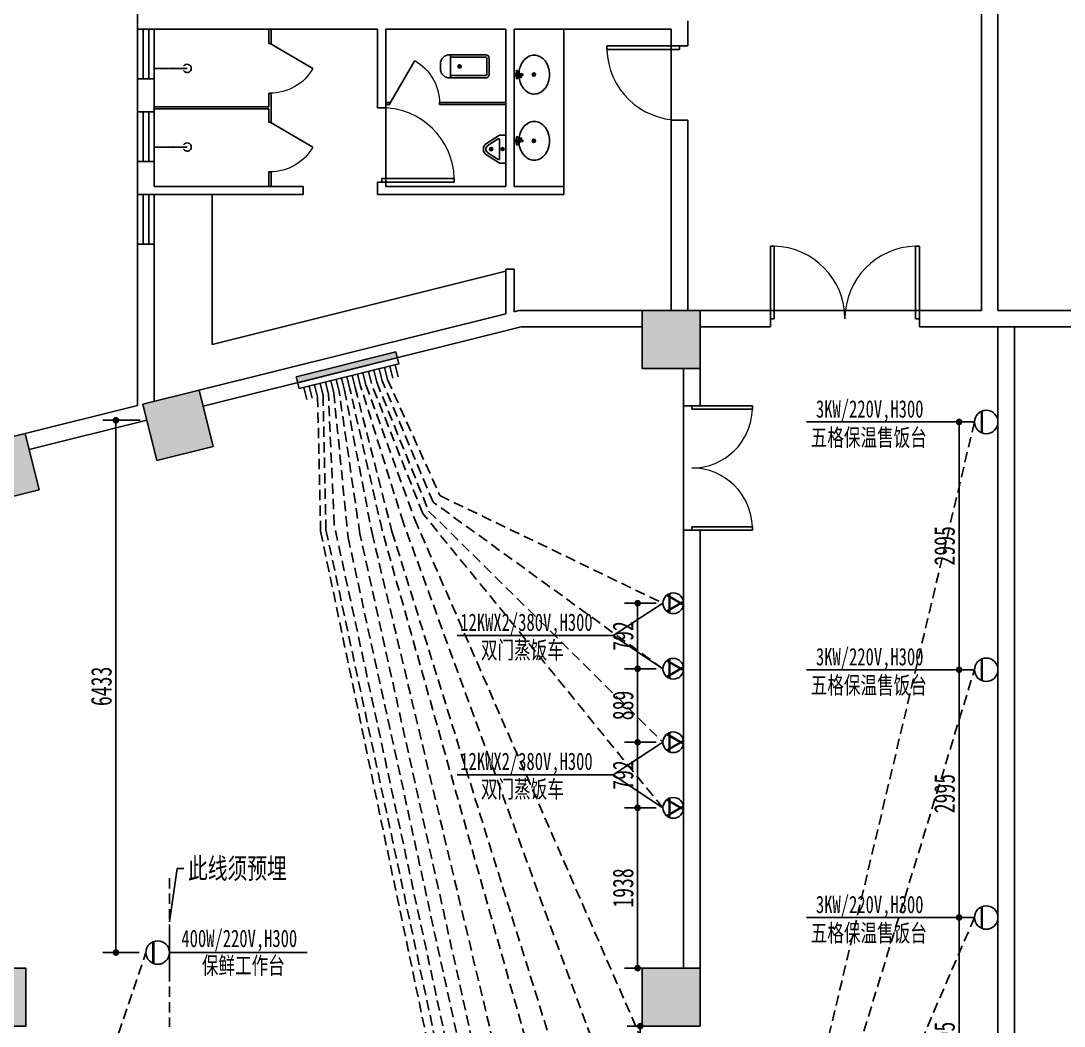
# Model space of a CAD drawing. Header units: inches. Extents: x -584 to 1446124, y -108140 to 99637.
# Drawn here: x 1112512 to 1125124, y 37149 to 49299 of the extents above; entities that cross this region are included whole.
import ezdxf

# ---------------------------------------------------------------- set-up
doc = ezdxf.new("R2010")
doc.units = ezdxf.units.IN
doc.header["$MEASUREMENT"] = 0
doc.linetypes.add('HIDDEN', pattern=[0.375, 0.25, -0.125])
for name, color, linetype in [('COLUMN', 6, 'Continuous'), ('LATRINE', 6, 'Continuous'), ('LVTRY', 6, 'Continuous'), ('WALL', 7, 'Continuous'), ('WINDOW', 3, 'Continuous'), ('供排水', 4, 'Continuous'), ('电位', 1, 'Continuous')]:
    doc.layers.add(name, color=color, linetype=linetype)
doc.styles.get("Standard").update_dxf_attribs({"font": '', "width": 0.7, "height": 250})
doc.styles.add('STYLE4', font='', dxfattribs={"width": 0.7, "height": 180})
doc.styles.get('Standard').set_extended_font_data('NSimSun')
doc.styles.get('STYLE4').set_extended_font_data('NSimSun')
doc.dimstyles.new('电路', dxfattribs={"dimscale": 80, "dimtxt": 2.5, "dimasz": 1, "dimexe": 2, "dimexo": 1, "dimtad": 1, "dimdec": 0, "dimtxsty": 'Standard', "dimblk": 'DOT', "dimcen": 1, "dimclrd": 6, "dimclre": 6, "dimclrt": 6, "dimadec": 0, "dimazin": 0, "dimtfac": 1, "dimtdec": 0, "dimtmove": 0, "dimatfit": 3, "dimfxl": 0, "dimarcsym": 0})

# ---------------------------------------------------------------- blocks, each defined once
blk = doc.blocks.new('_FZH')
at = {"layer": 'WALL'}
blk.add_lwpolyline([(-0.5, -0.5), (0.5, -0.5), (0.5, 0.5), (-0.5, 0.5)], close=True, dxfattribs=at)
blk.add_solid([(-0.5, -0.5), (0.5, -0.5), (-0.5, 0.5), (0.5, 0.5)], dxfattribs=at)
blk = doc.blocks.new('$DorLib2D$00000002')
for p, q in [((-0.5, 0), (-0.5, 0.4875)), ((-0.475, 0.4875), (-0.5, 0.4875)), ((-0.475, 0), (-0.475, 0.4875)), ((0.475, 0), (0.475, 0.4875)), ((0.475, 0.4875), (0.5, 0.4875)), ((0.5, 0), (0.5, 0.4875)), ((-0.5, 0), (-0.475, 0)), ((0.5, 0), (0.475, 0))]:
    blk.add_line(p, q)
at = {"lineweight": 13}
for centre, start, end in [((-0.4875, 0), 0, 88.53072), ((0.4875, 0), 91.46928, 180)]:
    blk.add_arc(centre, 0.4875, start, end, dxfattribs=at)
blk = doc.blocks.new('$lvtry$00000221')
at = {"color": 0}
for p, q in [((-124, -91, 0), (-43, -216, 0)), ((-116, -76, 0), (116, -76, 0)), ((43, -216, 0), (124, -91, 0))]:
    blk.add_line(p, q, dxfattribs=at)
at = {"color": 0, "elevation": 0}
blk.add_lwpolyline([(69, -231, -0.57735), (-69, -231), (-162, -88, -0.145378), (-170, -61), (-170, 0), (170, 0), (170, -61, -0.145378), (162, -88)], format="xyb", close=True, dxfattribs=at)
at = {"color": 0}
for centre, radius in [((0, -38, 0), 17.7), ((0, -177, 0), 20)]:
    blk.add_circle(centre, radius, dxfattribs=at)
for centre, radius, start, end in [((-116, -86, 0), 10, 90, 213.0863), ((116, -86, 0), 10, 326.9137, 90), ((0, -191, 0), 50, 210, 330)]:
    blk.add_arc(centre, radius, start, end, dxfattribs=at)
for p in [(0, -38, 0), (0, -177, 0)]:
    blk.add_point(p, dxfattribs=at)
blk = doc.blocks.new('$DorLib2D$00000001')
for p, q in [((0.45, 0.975), (0.5, 0.975)), ((0.45, 0), (0.45, 0.975)), ((0.5, 0), (0.5, 0.975)), ((0.5, 0), (0.45, 0))]:
    blk.add_line(p, q)
at = {"lineweight": 13}
blk.add_arc((0.475, 0), 0.975, 91.4693, 180, dxfattribs=at)
blk = doc.blocks.new('$lvtry$00000168')
at = {"color": 0}
blk.add_line((0, 0), (0, -395), dxfattribs=at)
blk.add_arc((0, -395), 50, 121.0332, 58.9668, dxfattribs=at)
for p in [(0, 0), (0, -223)]:
    blk.add_point(p, dxfattribs=at)
blk = doc.blocks.new('$lvtry$00000200')
at = {"color": 0}
for p, q in [((-110, -40, 0), (-110, -470, 0)), ((100, -30, 0), (-100, -30, 0)), ((110, -470, 0), (110, -40, 0))]:
    blk.add_line(p, q, dxfattribs=at)
at = {"color": 0, "elevation": 0}
blk.add_lwpolyline([(100, 0), (-100, 0, 0.414214), (-140, -40), (-140, -480, 0.414214), (-30, -590), (30, -590, 0.414214), (140, -480), (140, -40, 0.414214)], format="xyb", close=True, dxfattribs=at)
blk.add_lwpolyline([(140, -470), (-140, -470)], dxfattribs=at)
at = {"color": 0}
blk.add_circle((0, -359, 0), 20, dxfattribs=at)
for centre, start, end in [((-100, -40, 0), 90, 180), ((100, -40, 0), 0, 90)]:
    blk.add_arc(centre, 10, start, end, dxfattribs=at)
for p in [(0, 0), (0, -359, 0)]:
    blk.add_point(p, dxfattribs=at)
blk = doc.blocks.new('$TCHSYS$APDOOR2D')
blk.add_line((0.5, 0), (0, 0.866))
at = {"lineweight": 13}
blk.add_arc((0.5, 0), 1, 120, 180, dxfattribs=at)
blk = doc.blocks.new('$lvtry$00000194')
at = {"color": 0}
for p, q in [((-17, -27), (-17, -17)), ((17, -27), (17, -17))]:
    blk.add_line(p, q, dxfattribs=at)
blk.add_lwpolyline([(14, -39, -0.067374), (92, -53, -0.088152), (166, -93, -0.105269), (218, -155, -0.121685), (235, -224, -0.121685), (218, -292, -0.105269), (166, -355, -0.088152), (92, -394, -0.078966), (0, -409, -0.078966), (-92, -394, -0.088152), (-166, -355, -0.105269), (-218, -292, -0.121685), (-235, -224, -0.121685), (-218, -155, -0.105269), (-166, -93, -0.088152), (-92, -53, -0.059935), (-23, -40, -0.059935)], format="xyb", dxfattribs=at)
for centre, radius in [((0, -27), 16.7), ((0, -221), 20), ((0, -221), 15)]:
    blk.add_circle(centre, radius, dxfattribs=at)
for centre, radius, start, end in [((0, -17), 16.7, 0, 180), ((-40, -17), 10.1, 106.6096, 258.1648), ((-64, 250), 259, 274.7069, 282.3732), ((-75, -197), 173, 71.36, 79.1873), ((-29, -63), 6.77, 155.344, 308.3224), ((-171, 35), 166, 324.8411, 338.1337), ((-171, 35), 170, 324.8411, 331.3523), ((-29, -63), 3.37, 155.344, 308.3224), ((100, -178), 170, 132.3141, 138.8253), ((100, -178), 166, 125.5327, 138.8253), ((-12, -42), 10.6, 201.8924, 261.774), ((-381, -99), 372, 2.3982, 6.7627), ((0, -80), 9.9, 201.7837, 338.2163), ((64, 250), 259, 257.6268, 265.2931), ((381, -99), 372, 170.1008, 177.6018), ((75, -197), 173, 100.8127, 110.4191), ((40, -17), 10.1, 281.8352, 73.3904)]:
    blk.add_arc(centre, radius, start, end, dxfattribs=at)
for p in [(0, -27), (0, -221)]:
    blk.add_point(p, dxfattribs=at)
blk = doc.blocks.new('$TCHSYS$WIN2D')
for p, q in [((-0.5, 0.5), (0.5, 0.5)), ((-0.5, 0.5), (-0.5, -0.5)), ((0.5, 0.5), (0.5, -0.5)), ((0.5, 0.167), (-0.5, 0.167)), ((0.5, -0.167), (-0.5, -0.167)), ((-0.5, -0.5), (0.5, -0.5))]:
    blk.add_line(p, q)
blk = doc.blocks.new('A$C3BCC7316')
at = {"layer": '电位'}
for p, q in [((99, 215), (404, 215)), ((104, 226), (399, 226)), ((0, 0), (503, 0))]:
    blk.add_line(p, q, dxfattribs=at)
blk.add_circle((252, 161), 161, dxfattribs=at)
blk = doc.blocks.new('_DOT')
at = {"color": 0, "linetype": 'ByBlock'}
blk.add_line((-0.5, 0), (-1, 0), dxfattribs=at)
at = {"color": 0, "linetype": 'ByBlock', "const_width": 0.5}
blk.add_lwpolyline([(-0.25, 0, 1), (0.25, 0, 1)], format="xyb", close=True, dxfattribs=at)
blk = doc.blocks.new('A$C14B745F9')
at = {"layer": '电位'}
for p, q in [((0, 503), (0, 0)), ((1, 233), (257, 381)), ((3, 222), (266, 374)), ((215, 404), (215, 99)), ((226, 399), (226, 104)), ((257, 122), (1, 270)), ((266, 129), (3, 281))]:
    blk.add_line(p, q, dxfattribs=at)
blk.add_circle((161, 252), 161, dxfattribs=at)
blk = doc.blocks.new('A$C45DF5A34')
at = {"layer": '电位', "color": 4, "rotation": 90}
blk.add_blockref('A$C14B745F9', (503, 0), dxfattribs=at)
blk = doc.blocks.new('A$C719F3E81')
at = {"layer": '电位', "color": 4, "rotation": 180}
blk.add_blockref('A$C45DF5A34', (503, 323), dxfattribs=at)
blk = doc.blocks.new('A$C2F906CB9')
at = {"layer": '电位', "color": 1, "ltscale": 400}
blk.add_blockref('A$C719F3E81', (0, 0), dxfattribs=at)
blk = doc.blocks.new('A$C6BFE34A6')
at = {"layer": '电位', "xscale": 0.777089783281734, "yscale": 0.777089783281734, "zscale": 0.777089783281734}
blk.add_blockref('A$C2F906CB9', (0, 0), dxfattribs=at)
blk = doc.blocks.new('A$C67150746')
at = {"layer": '供排水', "color": 1, "rotation": 270}
blk.add_blockref('A$C6BFE34A6', (0, 391), dxfattribs=at)
blk = doc.blocks.new('A$C51460DDB')
at = {"layer": '电位', "linetype": 'ByBlock', "xscale": -1}
blk.add_blockref('A$C67150746', (251, 0), dxfattribs=at)
blk = doc.blocks.new('A$C75EF68A1')
at = {"layer": 'WALL', "color": 5, "rotation": 180}
blk.add_blockref('A$C51460DDB', (251, 391), dxfattribs=at)
blk = doc.blocks.new('A$C776A0E82')
at = {"layer": '电位', "color": 6}
blk.add_blockref('A$C75EF68A1', (0, 0), dxfattribs=at)
blk = doc.blocks.new('A$C12B31555')
at = {"layer": '电位', "color": 6, "rotation": 270}
blk.add_blockref('A$C776A0E82', (0, 251), dxfattribs=at)
blk = doc.blocks.new('A$C380528E4')
at = {"layer": '电位', "color": 6, "rotation": 180}
blk.add_blockref('A$C12B31555', (391, 251), dxfattribs=at)
blk = doc.blocks.new('*D386')
at = {"layer": 'Defpoints', "color": 0, "transparency": 16777216}
for p in [(1113661, 44471), (1114036, 44471), (1114024, 38038)]:
    blk.add_point(p, dxfattribs=at)
at = {"layer": '电位', "color": 6, "lineweight": -2, "transparency": 16777216}
for p, q in [((1113956, 44471), (1113501, 44471)), ((1113661, 38118), (1113661, 44391)), ((1113944, 38038), (1113501, 38038))]:
    blk.add_line(p, q, dxfattribs=at)
at = {"layer": '电位', "color": 6, "lineweight": -2, "transparency": 16777216, "xscale": 80, "yscale": 80, "zscale": 80}
for p, rotation in [((1113661, 44471), 90), ((1113661, 38038), 270)]:
    blk.add_blockref('_DOT', p, dxfattribs=dict(at, rotation=rotation))
at = {"layer": '电位', "color": 6, "transparency": 16777216, "insert": (1113486, 41255), "char_height": 250, "attachment_point": 5, "rotation": 90}
blk.add_mtext('6433', dxfattribs=at)
blk = doc.blocks.new('*D395')
at = {"layer": 'Defpoints', "color": 0, "transparency": 16777216}
for p in [(1123854, 38462), (1124040, 38462), (1124040, 35467)]:
    blk.add_point(p, dxfattribs=at)
at = {"layer": '电位', "color": 6, "lineweight": -2, "transparency": 16777216}
for p, q in [((1123960, 38462), (1123694, 38462)), ((1123854, 35547), (1123854, 38382)), ((1123960, 35467), (1123694, 35467))]:
    blk.add_line(p, q, dxfattribs=at)
at = {"layer": '电位', "color": 6, "lineweight": -2, "transparency": 16777216, "xscale": 80, "yscale": 80, "zscale": 80}
for p, rotation in [((1123854, 38462), 90), ((1123854, 35467), 270)]:
    blk.add_blockref('_DOT', p, dxfattribs=dict(at, rotation=rotation))
at = {"layer": '电位', "color": 6, "transparency": 16777216, "insert": (1123679, 36964), "char_height": 250, "attachment_point": 5, "rotation": 90}
blk.add_mtext('2995', dxfattribs=at)
blk = doc.blocks.new('*D396')
at = {"layer": 'Defpoints', "color": 0, "transparency": 16777216}
for p in [(1123854, 41456), (1124040, 41456), (1124040, 38462)]:
    blk.add_point(p, dxfattribs=at)
at = {"layer": '电位', "color": 6, "lineweight": -2, "transparency": 16777216}
for p, q in [((1123960, 41456), (1123694, 41456)), ((1123854, 38542), (1123854, 41376)), ((1123960, 38462), (1123694, 38462))]:
    blk.add_line(p, q, dxfattribs=at)
at = {"layer": '电位', "color": 6, "lineweight": -2, "transparency": 16777216, "xscale": 80, "yscale": 80, "zscale": 80}
for p, rotation in [((1123854, 41456), 90), ((1123854, 38462), 270)]:
    blk.add_blockref('_DOT', p, dxfattribs=dict(at, rotation=rotation))
at = {"layer": '电位', "color": 6, "transparency": 16777216, "insert": (1123679, 39959), "char_height": 250, "attachment_point": 5, "rotation": 90}
blk.add_mtext('2995', dxfattribs=at)
blk = doc.blocks.new('*D397')
at = {"layer": 'Defpoints', "color": 0, "transparency": 16777216}
for p in [(1123854, 44451), (1124040, 44451), (1124040, 41456)]:
    blk.add_point(p, dxfattribs=at)
at = {"layer": '电位', "color": 6, "lineweight": -2, "transparency": 16777216}
for p, q in [((1123960, 44451), (1123694, 44451)), ((1123854, 41536), (1123854, 44371)), ((1123960, 41456), (1123694, 41456))]:
    blk.add_line(p, q, dxfattribs=at)
at = {"layer": '电位', "color": 6, "lineweight": -2, "transparency": 16777216, "xscale": 80, "yscale": 80, "zscale": 80}
for p, rotation in [((1123854, 44451), 90), ((1123854, 41456), 270)]:
    blk.add_blockref('_DOT', p, dxfattribs=dict(at, rotation=rotation))
at = {"layer": '电位', "color": 6, "transparency": 16777216, "insert": (1123679, 42954), "char_height": 250, "attachment_point": 5, "rotation": 90}
blk.add_mtext('2995', dxfattribs=at)
blk = doc.blocks.new('*D414')
at = {"layer": 'Defpoints', "color": 0, "transparency": 16777216}
for p in [(1120273, 42260), (1119968, 41468), (1120273, 41468)]:
    blk.add_point(p, dxfattribs=at)
at = {"layer": '电位', "color": 6, "lineweight": -2, "transparency": 16777216}
for p, q in [((1120193, 42260), (1119808, 42260)), ((1119968, 42180), (1119968, 41548)), ((1120193, 41468), (1119808, 41468))]:
    blk.add_line(p, q, dxfattribs=at)
at = {"layer": '电位', "color": 6, "lineweight": -2, "transparency": 16777216, "xscale": 80, "yscale": 80, "zscale": 80}
for p, rotation in [((1119968, 42260), 90), ((1119968, 41468), 270)]:
    blk.add_blockref('_DOT', p, dxfattribs=dict(at, rotation=rotation))
at = {"layer": '电位', "color": 6, "transparency": 16777216, "insert": (1119793, 41864), "char_height": 250, "attachment_point": 5, "rotation": 90}
blk.add_mtext('792', dxfattribs=at)
blk = doc.blocks.new('*D415')
at = {"layer": 'Defpoints', "color": 0, "transparency": 16777216}
for p in [(1120273, 41468), (1119968, 40579), (1120273, 40579)]:
    blk.add_point(p, dxfattribs=at)
at = {"layer": '电位', "color": 6, "lineweight": -2, "transparency": 16777216}
for p, q in [((1120193, 41468), (1119808, 41468)), ((1119968, 41388), (1119968, 40659)), ((1120193, 40579), (1119808, 40579))]:
    blk.add_line(p, q, dxfattribs=at)
at = {"layer": '电位', "color": 6, "lineweight": -2, "transparency": 16777216, "xscale": 80, "yscale": 80, "zscale": 80}
for p, rotation in [((1119968, 41468), 90), ((1119968, 40579), 270)]:
    blk.add_blockref('_DOT', p, dxfattribs=dict(at, rotation=rotation))
at = {"layer": '电位', "color": 6, "transparency": 16777216, "insert": (1119793, 41024), "char_height": 250, "attachment_point": 5, "rotation": 90}
blk.add_mtext('889', dxfattribs=at)
blk = doc.blocks.new('*D416')
at = {"layer": 'Defpoints', "color": 0, "transparency": 16777216}
for p in [(1120273, 40579), (1119968, 39787), (1120273, 39787)]:
    blk.add_point(p, dxfattribs=at)
at = {"layer": '电位', "color": 6, "lineweight": -2, "transparency": 16777216}
for p, q in [((1120193, 40579), (1119808, 40579)), ((1119968, 40499), (1119968, 39867)), ((1120193, 39787), (1119808, 39787))]:
    blk.add_line(p, q, dxfattribs=at)
at = {"layer": '电位', "color": 6, "lineweight": -2, "transparency": 16777216, "xscale": 80, "yscale": 80, "zscale": 80}
for p, rotation in [((1119968, 40579), 90), ((1119968, 39787), 270)]:
    blk.add_blockref('_DOT', p, dxfattribs=dict(at, rotation=rotation))
at = {"layer": '电位', "color": 6, "transparency": 16777216, "insert": (1119793, 40183), "char_height": 250, "attachment_point": 5, "rotation": 90}
blk.add_mtext('792', dxfattribs=at)
blk = doc.blocks.new('*D417')
at = {"layer": 'Defpoints', "color": 0, "transparency": 16777216}
for p in [(1120273, 39787), (1119968, 37849), (1120240, 37849)]:
    blk.add_point(p, dxfattribs=at)
at = {"layer": '电位', "color": 6, "lineweight": -2, "transparency": 16777216}
for p, q in [((1120193, 39787), (1119808, 39787)), ((1119968, 39707), (1119968, 37929)), ((1120160, 37849), (1119808, 37849))]:
    blk.add_line(p, q, dxfattribs=at)
at = {"layer": '电位', "color": 6, "lineweight": -2, "transparency": 16777216, "xscale": 80, "yscale": 80, "zscale": 80}
for p, rotation in [((1119968, 39787), 90), ((1119968, 37849), 270)]:
    blk.add_blockref('_DOT', p, dxfattribs=dict(at, rotation=rotation))
at = {"layer": '电位', "color": 6, "transparency": 16777216, "insert": (1119793, 38818), "char_height": 250, "attachment_point": 5, "rotation": 90}
blk.add_mtext('1938', dxfattribs=at)
blk = doc.blocks.new('*D776')
at = {"layer": 'Defpoints', "color": 0, "transparency": 16777216}
for p in [(1120000, 37149), (1120240, 37149), (1120240, 36474)]:
    blk.add_point(p, dxfattribs=at)
at = {"layer": '电位', "color": 6, "lineweight": -2, "transparency": 16777216}
for p, q in [((1120160, 37149), (1119840, 37149)), ((1120000, 36554), (1120000, 37069)), ((1120160, 36474), (1119840, 36474))]:
    blk.add_line(p, q, dxfattribs=at)
at = {"layer": '电位', "color": 6, "lineweight": -2, "transparency": 16777216, "xscale": 80, "yscale": 80, "zscale": 80}
for p, rotation in [((1120000, 37149), 90), ((1120000, 36474), 270)]:
    blk.add_blockref('_DOT', p, dxfattribs=dict(at, rotation=rotation))
at = {"layer": '电位', "color": 6, "transparency": 16777216, "insert": (1119825, 36811), "char_height": 250, "attachment_point": 5, "rotation": 90}
blk.add_mtext('675', dxfattribs=at)

msp = doc.modelspace()

# ---------------------------------------------------------------- hatches: boundary and pattern name
at = {"layer": '电位'}
msp.add_hatch(color=256, dxfattribs=at).paths.add_polyline_path([(1115840.5, 44997.6), (1115858.5, 44925.5), (1117061.3, 45225.4), (1117043.3, 45297.5)])

# ---------------------------------------------------------------- linework, layer by layer
at = {"layer": 'LATRINE'}
for p, q in [((1115511.4, 49198.6), (1115511.4, 49023.6)), ((1115536.4, 49198.6), (1115511.4, 49198.6)), ((1115536.4, 49023.6), (1115536.4, 49198.6)), ((1115511.4, 49023.6), (1115536.4, 49023.6)), ((1115536.4, 48423.6), (1115511.4, 48423.6)), ((1115511.4, 48423.6), (1115511.4, 48261.1)), ((1115536.4, 48248.6), (1115536.4, 48423.6)), ((1116973.9, 48311.1), (1116923.9, 48311.1)), ((1116973.9, 48286.1), (1116973.9, 48311.1)), ((1118373.9, 48311.1), (1117573.9, 48311.1)), ((1117573.9, 48311.1), (1117573.9, 48286.1)), ((1114123.9, 48261.1), (1115511.4, 48261.1)), ((1114123.9, 48236.1), (1115511.4, 48236.1)), ((1115511.4, 48236.1), (1115511.4, 48073.6)), ((1115536.4, 48073.6), (1115536.4, 48248.6)), ((1116923.9, 48286.1), (1116973.9, 48286.1)), ((1117573.9, 48286.1), (1118373.9, 48286.1)), ((1115511.4, 48073.6), (1115536.4, 48073.6)), ((1115536.4, 47473.6), (1115511.4, 47473.6)), ((1115511.4, 47473.6), (1115511.4, 47298.6)), ((1115536.4, 47298.6), (1115536.4, 47473.6))]:
    msp.add_line(p, q, dxfattribs=at)
at = {"layer": 'LVTRY'}
for p, q in [((1114823.9, 47198.6), (1114823.9, 45388.9)), ((1114823.9, 45388.9), (1118373.9, 46274.1))]:
    msp.add_line(p, q, dxfattribs=at)
msp.add_lwpolyline([(1118473.9, 49198.6), (1118473.9, 47298.6), (1119073.9, 47298.6), (1119073.9, 49198.6)], close=True, dxfattribs=at)
at = {"layer": 'WALL'}
for p, q in [((1124123.9, 51798.6), (1124123.9, 45798.6)), ((1124323.9, 45798.6), (1124323.9, 51798.6)), ((1113923.9, 49598.6), (1113923.9, 49298.6)), ((1113923.9, 49298.6), (1113923.9, 49198.6)), ((1113923.9, 49198.6), (1114123.9, 49198.6)), ((1114123.9, 49198.6), (1115423.9, 49198.6)), ((1115423.9, 49198.6), (1116823.9, 49198.6)), ((1116823.9, 49198.6), (1116823.9, 48298.6)), ((1116923.9, 49198.6), (1116923.9, 48298.6)), ((1116923.9, 49198.6), (1117873.9, 49198.6)), ((1117873.9, 49198.6), (1118373.9, 49198.6)), ((1118373.9, 49198.6), (1118373.9, 48298.6)), ((1118473.9, 49198.6), (1120373.9, 49198.6)), ((1118473.9, 49198.6), (1118473.9, 48298.6)), ((1120373.9, 49198.6), (1120373.9, 48998.6)), ((1120573.9, 48998.6), (1120573.9, 49298.6)), ((1120373.9, 48998.6), (1120573.9, 48998.6)), ((1114123.9, 48598.6), (1113923.9, 48598.6)), ((1113923.9, 48598.6), (1113923.9, 48248.6)), ((1114123.9, 48248.6), (1114123.9, 48598.6)), ((1113923.9, 48248.6), (1113923.9, 48198.6)), ((1113923.9, 48198.6), (1114123.9, 48198.6)), ((1114123.9, 48198.6), (1114123.9, 48248.6)), ((1116823.9, 48298.6), (1116823.9, 48248.6)), ((1116823.9, 48248.6), (1116923.9, 48248.6)), ((1116923.9, 48248.6), (1116923.9, 48298.6)), ((1118373.9, 48298.6), (1118373.9, 47298.6)), ((1118473.9, 48298.6), (1118473.9, 47298.6)), ((1120573.9, 48098.6), (1120373.9, 48098.6)), ((1120373.9, 48098.6), (1120373.9, 45798.6)), ((1120573.9, 45798.6), (1120573.9, 48098.6)), ((1114123.9, 47598.6), (1113923.9, 47598.6)), ((1113923.9, 47598.6), (1113923.9, 47298.6)), ((1114123.9, 47298.6), (1114123.9, 47598.6)), ((1113923.9, 47298.6), (1113923.9, 47198.6)), ((1114123.9, 47298.6), (1115523.9, 47298.6)), ((1115523.9, 47298.6), (1115923.9, 47298.6)), ((1115923.9, 47298.6), (1115923.9, 47198.6)), ((1116923.9, 47348.6), (1116823.9, 47348.6)), ((1116823.9, 47348.6), (1116823.9, 47198.6)), ((1116923.9, 47298.6), (1116923.9, 47348.6)), ((1116923.9, 47298.6), (1118373.9, 47298.6)), ((1118473.9, 47298.6), (1119073.9, 47298.6)), ((1119073.9, 47298.6), (1119073.9, 47198.6)), ((1113923.9, 47198.6), (1114123.9, 47198.6)), ((1114123.9, 47198.6), (1115523.9, 47198.6)), ((1115523.9, 47198.6), (1115923.9, 47198.6)), ((1116823.9, 47198.6), (1118373.9, 47198.6)), ((1118373.9, 47198.6), (1119073.9, 47198.6)), ((1114123.9, 46598.6), (1113923.9, 46598.6)), ((1113923.9, 46598.6), (1113923.9, 44649.2)), ((1114123.9, 44699.1), (1114123.9, 46598.6)), ((1118373.9, 46298.6), (1118373.9, 45758.7)), ((1118473.9, 46298.6), (1118373.9, 46298.6)), ((1118473.9, 46298.6), (1118473.9, 45783.7)), ((1118533.6, 45798.6), (1118473.9, 45783.7)), ((1118533.6, 45798.6), (1120023.9, 45798.6)), ((1121573.9, 45798.6), (1120723.9, 45798.6)), ((1121573.9, 45598.6), (1121573.9, 45798.6)), ((1124123.9, 45798.6), (1123373.9, 45798.6)), ((1123373.9, 45798.6), (1123373.9, 45598.6)), ((1124323.9, 45798.6), (1127873.9, 45798.6)), ((1118373.9, 45758.7), (1114666.4, 44834.4)), ((1118398, 45558.7), (1114714.8, 44640.3)), ((1118558.1, 45598.6), (1118398, 45558.7)), ((1118558.1, 45598.6), (1120023.9, 45598.6)), ((1120723.9, 45598.6), (1121573.9, 45598.6)), ((1123373.9, 45598.6), (1124223.9, 45598.6)), ((1124223.9, 45598.6), (1127873.9, 45598.6)), ((1120523.9, 45098.6), (1120523.9, 44644.1)), ((1120723.9, 44644.1), (1120723.9, 45098.6)), ((1113923.9, 44649.2), (1112563.4, 44310)), ((1120523.9, 44644.1), (1120723.9, 44644.1)), ((1114035.6, 44471), (1112611.8, 44116)), ((1120723.9, 43144.1), (1120523.9, 43144.1)), ((1120523.9, 43144.1), (1120523.9, 37848.6)), ((1120723.9, 37848.6), (1120723.9, 43144.1))]:
    msp.add_line(p, q, dxfattribs=at)
at = {"layer": 'WALL', "color": 3}
for p, q in [((1124323.9, 45598.6), (1124323.9, 16598.6)), ((1124323.9, 16598.6), (1124323.9, 45598.6)), ((1124523.9, 16398.6), (1124523.9, 45598.6))]:
    msp.add_line(p, q, dxfattribs=at)
at = {"layer": 'WINDOW'}
for p, q in [((1120373.9, 48098.6), (1120373.9, 48998.6)), ((1116923.9, 48248.6), (1116923.9, 47348.6)), ((1121573.9, 45798.6), (1123373.9, 45798.6)), ((1120523.9, 43144.1), (1120523.9, 44644.1))]:
    msp.add_line(p, q, dxfattribs=at)
at = {"layer": '供排水', "color": 5, "linetype": 'HIDDEN', "ltscale": 500}
msp.add_line((1114307.9, 38938.4), (1114307.9, 37138.4), dxfattribs=at)
at = {"layer": '电位'}
for p, q in [((1115858.5, 44925.5), (1117061.3, 45225.4)), ((1116582.7, 45029.4), (1116619, 44883.9)), ((1116647.6, 45045.6), (1116683.9, 44900.1)), ((1116712.5, 45061.8), (1116748.8, 44916.2)), ((1116777.4, 45078), (1116813.7, 44932.4)), ((1116842.3, 45094.1), (1116878.6, 44948.6)), ((1116907.2, 45110.3), (1116943.4, 44964.8)), ((1116972.1, 45126.5), (1117008.3, 44981)), ((1117036.9, 45142.7), (1117073.2, 44997.1)), ((1116063.5, 44900), (1116099.8, 44754.4)), ((1116128.4, 44916.2), (1116164.7, 44770.6)), ((1116193.3, 44932.3), (1116229.6, 44786.8)), ((1116258.2, 44948.5), (1116294.5, 44803)), ((1116323.1, 44964.7), (1116359.4, 44819.2)), ((1116388, 44980.9), (1116424.3, 44835.3)), ((1116452.9, 44997.1), (1116489.2, 44851.5)), ((1116517.8, 45013.2), (1116554.1, 44867.7)), ((1115933.7, 44867.6), (1115970, 44722.1)), ((1115998.6, 44883.8), (1116034.9, 44738.3))]:
    msp.add_line(p, q, dxfattribs=at)
at = {"layer": '电位', "linetype": 'HIDDEN', "ltscale": 500}
for p, q in [((1116683.9, 44900.1), (1117272.8, 43273.8)), ((1117370.8, 43345.1), (1116748.8, 44916.2)), ((1116813.7, 44932.4), (1117441.7, 43373.8)), ((1117497.8, 43479.7), (1116878.6, 44948.6)), ((1116943.4, 44964.8), (1117578.6, 43560.4)), ((1116299.8, 43209.2), (1116229.6, 44786.8)), ((1116294.5, 44803), (1116467.7, 43055.5)), ((1116609.8, 43098), (1116359.4, 44819.2)), ((1116424.3, 44835.3), (1116757.6, 43107.3)), ((1116878.2, 43145.2), (1116489.2, 44851.5)), ((1116554.1, 44867.7), (1116998.4, 43126.9)), ((1117138.3, 43226.2), (1116619, 44883.9)), ((1116099.8, 44754.4), (1116135.8, 43130)), ((1116164.7, 44770.6), (1116200.7, 43146.2)), ((1124039.9, 44451), (1120948.2, 31415.6)), ((1117578.6, 43560.4), (1120273.1, 42260.4)), ((1120273.1, 41467.9), (1117497.8, 43479.7)), ((1117272.8, 43273.8), (1120239.9, 36473.6)), ((1120273.1, 39787), (1117370.8, 43345.1)), ((1117441.7, 43373.8), (1120273.1, 40579.4)), ((1116200.7, 43146.2), (1120273.6, 24151.4)), ((1120273.1, 24874.9), (1116299.8, 43209.2)), ((1120239.9, 31223.6), (1116878.2, 43145.2)), ((1120239.9, 34723.6), (1117138.3, 43226.2)), ((1116135.8, 43130), (1120273.6, 23359)), ((1116467.7, 43055.5), (1120273.1, 25667.3)), ((1120239.9, 26723.6), (1116609.8, 43098)), ((1116757.6, 43107.3), (1120239.9, 28473.6)), ((1116998.4, 43126.9), (1120159.9, 32973.6)), ((1120948.2, 31348.7), (1124039.9, 41456.3)), ((1124039.9, 38461.6), (1120948.2, 31281.8)), ((1111694.8, 31204), (1114023.9, 38038.4))]:
    msp.add_line(p, q, dxfattribs=at)
at = {"layer": '电位', "color": 4}
for p, q in [((1122010.2, 44451), (1124039.9, 44451)), ((1120273.1, 42260.4), (1119672.9, 41867.9)), ((1117786.4, 41867.9), (1119672.9, 41867.9)), ((1119672.9, 41867.9), (1120273.1, 41467.9)), ((1122010.2, 41456.3), (1124039.9, 41456.3)), ((1120273.1, 40579.4), (1119672.9, 40186.9)), ((1117786.4, 40186.9), (1119672.9, 40186.9)), ((1119672.9, 40186.9), (1120273.1, 39787)), ((1122010.2, 38461.6), (1124039.9, 38461.6)), ((1114307.9, 38038.4), (1115972.3, 38038.4))]:
    msp.add_line(p, q, dxfattribs=at)
at = {"layer": '电位'}
msp.add_lwpolyline([(1115840.5, 44997.6), (1115876.5, 44853.4), (1117079.3, 45153.2), (1117043.3, 45297.5)], close=True, dxfattribs=at)

# ---------------------------------------------------------------- block references
at = {"layer": 'COLUMN', "xscale": 700, "yscale": 700, "zscale": 700}
for p in [(1120373.9, 45448.6), (1112223.9, 37498.6), (1120373.9, 37498.6)]:
    msp.add_blockref('_FZH', p, dxfattribs=at)
at = {"layer": 'COLUMN'}
for p, xscale, yscale, zscale, rotation in [((1114411.5, 44410.1), 699.9999999998895, 699.9999999998836, 699.9999999998895, 14.00000000002525), ((1112308.5, 43885.8), 699.9999999996636, 700, 700.0000000000025, 14.00000000002986)]:
    msp.add_blockref('_FZH', p, dxfattribs=dict(at, xscale=xscale, yscale=yscale, zscale=zscale, rotation=rotation))
at = {"layer": 'LATRINE', "xscale": 600, "yscale": -600, "zscale": 25}
for p, rotation in [((1115523.9, 48723.6), 90), ((1115523.9, 47773.6), 90.00000000002223)]:
    msp.add_blockref('$TCHSYS$APDOOR2D', p, dxfattribs=dict(at, rotation=rotation))
at = {"layer": 'LATRINE', "xscale": -600, "yscale": 600, "zscale": 25}
msp.add_blockref('$TCHSYS$APDOOR2D', (1117273.9, 48298.6), dxfattribs=at)
at = {"layer": 'LVTRY', "yscale": -1}
for name, p, rotation in [('$lvtry$00000200', (1118173.9, 48748.6), 90), ('$lvtry$00000194', (1118493.9, 47848.6), 270), ('$lvtry$00000221', (1118373.9, 47748.6), 90)]:
    msp.add_blockref(name, p, dxfattribs=dict(at, rotation=rotation))
at = {"layer": 'LVTRY', "rotation": 90}
for name, p in [('$lvtry$00000194', (1118493.9, 48648.6)), ('$lvtry$00000168', (1114127.7, 48723.6)), ('$lvtry$00000168', (1114127.7, 47773.6))]:
    msp.add_blockref(name, p, dxfattribs=at)
at = {"layer": 'WINDOW'}
for name, p, xscale, yscale, zscale, rotation in [('$TCHSYS$WIN2D', (1114023.9, 48898.6), -600, -200, -600, 90), ('$DorLib2D$00000001', (1120473.9, 48548.6), 900, 900, 900, 90), ('$TCHSYS$WIN2D', (1114023.9, 47898.6), -600, -200, -600, 90), ('$DorLib2D$00000001', (1116873.9, 47798.6), 900, 900, 900, 270), ('$TCHSYS$WIN2D', (1114023.9, 46898.6), -600, -200, -600, 90), ('$DorLib2D$00000002', (1120623.9, 43894.1), -1500, -1500, -1500, 89.9999999996443)]:
    msp.add_blockref(name, p, dxfattribs=dict(at, xscale=xscale, yscale=yscale, zscale=zscale, rotation=rotation))
at = {"layer": 'WINDOW', "xscale": 1800, "yscale": 1800, "zscale": 1800}
msp.add_blockref('$DorLib2D$00000002', (1122473.9, 45698.6), dxfattribs=at)
at = {"layer": '电位', "xscale": -0.8800000001210719, "yscale": 0.8800000000046566, "zscale": 0.88, "rotation": 90}
for p in [(1124323.9, 44672.3), (1124323.9, 41677.6), (1124323.9, 38682.9), (1114307.9, 38259.7)]:
    msp.add_blockref('A$C3BCC7316', p, dxfattribs=at)
at = {"layer": '电位', "color": 6, "xscale": -1, "rotation": 270}
for p in [(1120273.1, 42064.9), (1120273.1, 41272.5), (1120273.1, 40383.9), (1120273.1, 39591.5)]:
    msp.add_blockref('A$C380528E4', p, dxfattribs=at)

# ---------------------------------------------------------------- texts
at = {"layer": '供排水', "color": 6, "insert": (1114532.6, 39180.1), "char_height": 250, "attachment_point": 1}
msp.add_mtext('此线须预埋', dxfattribs=at)
at = {"layer": '电位', "color": 4, "style": 'STYLE4', "width": 0.7}
for s, rotation, p in [('3KW/220V,H300', 359.98979, (1122123.6, 44504)), ('五格保温售饭台', 359.98979, (1122060.7, 44158.9)), ('12KWX2/380V,H300', 0.01021, (1117824.1, 41925.5)), ('双门蒸饭车', 0.01021, (1118073.6, 41589.9)), ('3KW/220V,H300', 359.98979, (1122123.6, 41509.3)), ('五格保温售饭台', 359.98979, (1122060.7, 41164.2)), ('12KWX2/380V,H300', 0.01021, (1117824.1, 40244.6)), ('双门蒸饭车', 0.01021, (1118073.6, 39908.9)), ('3KW/220V,H300', 359.98979, (1122123.6, 38514.6)), ('五格保温售饭台', 359.98979, (1122060.7, 38169.5)), ('400W/220V,H300', 359.98979, (1114452.6, 38104.4)), ('保鲜工作台', 359.98979, (1114699.9, 37776.8))]:
    msp.add_text(s, height=210, rotation=rotation, dxfattribs=at).set_placement(p)

# ---------------------------------------------------------------- dimensions: what is measured, and where the dimension line sits
at = {"layer": '电位', "color": 1}
for base, p1, p2, override, picture, middle in [((1113661.3, 44471), (1114023.9, 38038.4), (1114035.6, 44471), {"dimfxl": 6, "dimfxlon": 1}, '*D386', (1113486.3, 41254.7)), ((1123854.3, 44451), (1124039.9, 41456.3), (1124039.9, 44451), {"dimtmove": 1, "dimfxl": 6, "dimfxlon": 1}, '*D397', (1123679.3, 42953.6)), ((1119967.6122, 41467.947), (1120273.063, 42260.3649), (1120273.063, 41467.947), {"dimtmove": 1, "dimfxl": 6, "dimfxlon": 1}, '*D414', (1119792.6122, 41864.156)), ((1119967.6122, 40579.4123), (1120273.063, 41467.947), (1120273.063, 40579.4123), {"dimtmove": 1, "dimfxl": 6, "dimfxlon": 1}, '*D415', (1119792.6122, 41023.6796)), ((1123854.3, 41456.3), (1124039.9, 38461.6), (1124039.9, 41456.3), {"dimtmove": 1, "dimfxl": 6, "dimfxlon": 1}, '*D396', (1123679.3, 39958.9)), ((1119967.6, 39787), (1120273.1, 40579.4), (1120273.1, 39787), {"dimtmove": 1, "dimfxl": 6, "dimfxlon": 1}, '*D416', (1119792.6, 40183.2)), ((1119967.6, 37848.6), (1120273.1, 39787), (1120239.9, 37848.6), {"dimtmove": 1, "dimfxl": 6, "dimfxlon": 1}, '*D417', (1119792.6, 38817.8)), ((1123854.3, 38461.6), (1124039.9, 35466.8), (1124039.9, 38461.6), {"dimtmove": 1, "dimfxl": 6, "dimfxlon": 1}, '*D395', (1123679.3, 36964.2))]:
    dim = msp.add_linear_dim(base=base, p1=p1, p2=p2, angle=90, dimstyle='电路', override=override, dxfattribs=at)
    dim.commit()
    dim.dimension.update_dxf_attribs({"geometry": picture, "text_midpoint": middle})
dim = msp.add_linear_dim(base=(1119999.9, 37148.6), p1=(1120239.9, 36473.6), p2=(1120239.9, 37148.6), angle=90, dimstyle='电路', dxfattribs=at)
dim.commit()
dim.dimension.update_dxf_attribs({"geometry": '*D776', "text_midpoint": (1119824.9, 36811.1)})

# ---------------------------------------------------------------- leaders
at = {"layer": '供排水', "annotation_type": 0, "has_hookline": 1, "hookline_direction": 0, "text_width": 1223.1}
msp.add_leader([(1114307.9, 38407.9), (1114402.6, 39055.1), (1114482.6, 39055.1)], dimstyle='电路', override={"dimgap": 0.625, "dimtad": 0}, dxfattribs=at)

doc.saveas('drawing.dxf')
